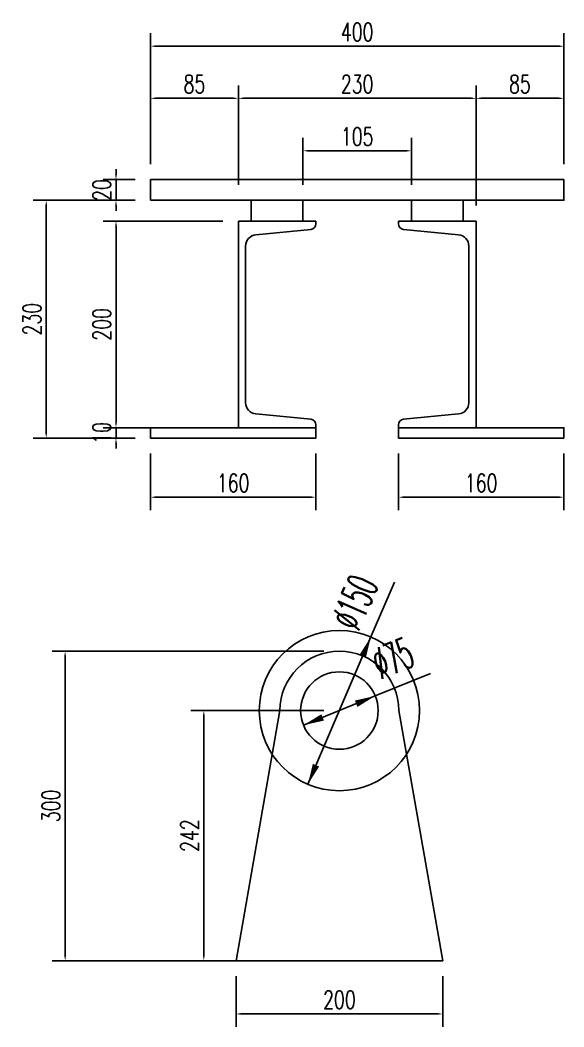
# Model space of a CAD drawing. Header units: millimetres. Extents: x -1443632 to -1307761, y 1430256 to 1527696.
# Drawn here: x -1431318 to -1430792, y 1501255 to 1502229 of the extents above; entities that cross this region are included whole.
import ezdxf

# ---------------------------------------------------------------- set-up
doc = ezdxf.new("R2010")
doc.units = ezdxf.units.MM
doc.header["$LTSCALE"] = 10
doc.layers.get('DEFPOINTS').update_dxf_attribs({"linetype": 'CONTINUOUS'})
for name, color, linetype in [('PUB_DIM', 3, 'CONTINUOUS'), ('W-STEEL_FRAME钢架', 3, 'CONTINUOUS'), ('钢', 172, 'CONTINUOUS')]:
    doc.layers.add(name, color=color, linetype=linetype)
doc.styles.add('_TCH_DIM', font='SIMPLEX.shx', dxfattribs={"width": 0.7, "bigfont": 'GBCBIG.shx'})
doc.styles.add('STANDARD_T3', font='simplex.shx', dxfattribs={"width": 0.7, "bigfont": 'gbcbig.shx'})
doc.dimstyles.new('W&&5', dxfattribs={"dimtxt": 17.5, "dimasz": 5, "dimexe": 12.5, "dimexo": 15, "dimgap": 5, "dimtad": 1, "dimdec": 0, "dimzin": 0, "dimdsep": 46, "dimtxsty": 'STANDARD_T3', "dimcen": 0.09, "dimclrd": 1, "dimclre": 1, "dimclrt": 7, "dimazin": 2, "dimtfac": 1, "dimtdec": 0, "dimtix": 1, "dimtmove": 2, "dimatfit": 3, "dimfxl": 0, "dimtolj": 1, "dimtzin": 0, "dimarcsym": 0})

# ---------------------------------------------------------------- blocks, each defined once
blk = doc.blocks.new('A$C142B241B')
at = {"layer": 'W-STEEL_FRAME钢架', "color": 4}
for p, q in [((0, 75), (0, 0)), ((0, 75), (2.72, 75)), ((13.31, 16.91), (8.2, 70.05)), ((186.69, 16.91), (191.8, 70.05)), ((200, 75), (197.28, 75)), ((200, 75), (200, 0)), ((0, 0), (200, 0)), ((24.25, 7), (175.75, 7))]:
    blk.add_line(p, q, dxfattribs=at)
for centre, radius, start, end in [((2.72, 69.5), 5.5, 5.71059, 90), ((197.28, 69.5), 5.5, 90, 174.28941), ((24.25, 18), 11, 185.71059, 270), ((175.75, 18), 11, 270, 354.28941)]:
    blk.add_arc(centre, radius, start, end, dxfattribs=at)
blk = doc.blocks.new('*D665')
at = {"layer": 'DEFPOINTS', "color": 0, "transparency": 16777216}
for p in [(-1430791.62, 1502203.27), (-1431191.62, 1502074.17), (-1430791.62, 1502074.17)]:
    blk.add_point(p, dxfattribs=at)
at = {"layer": 'PUB_DIM', "color": 1, "lineweight": -2, "transparency": 16777216}
for p, q in [((-1431191.62, 1502089.17), (-1431191.62, 1502215.77)), ((-1430791.62, 1502089.17), (-1430791.62, 1502215.77)), ((-1431186.62, 1502203.27), (-1430796.62, 1502203.27))]:
    blk.add_line(p, q, dxfattribs=at)
at = {"layer": 'PUB_DIM', "color": 1, "transparency": 16777216}
for points in [[(-1431186.62, 1502204.1), (-1431186.62, 1502202.43), (-1431191.62, 1502203.27)], [(-1430796.62, 1502204.1), (-1430796.62, 1502202.43), (-1430791.62, 1502203.27)]]:
    blk.add_solid(points, dxfattribs=at)
at = {"layer": 'PUB_DIM', "color": 7, "transparency": 16777216, "insert": (-1430991.62, 1502217.02), "char_height": 17.5, "attachment_point": 5, "style": 'STANDARD_T3'}
blk.add_mtext('\\A1;400', dxfattribs=at)
blk = doc.blocks.new('*D666')
at = {"layer": 'DEFPOINTS', "color": 0, "transparency": 16777216}
for p in [(-1431191.62, 1502054.17), (-1431292.55, 1501824.17), (-1431191.62, 1501824.17)]:
    blk.add_point(p, dxfattribs=at)
at = {"layer": 'PUB_DIM', "color": 1, "lineweight": -2, "transparency": 16777216}
for p, q in [((-1431206.62, 1502054.17), (-1431305.05, 1502054.17)), ((-1431292.55, 1502049.17), (-1431292.55, 1501829.17)), ((-1431206.62, 1501824.17), (-1431305.05, 1501824.17))]:
    blk.add_line(p, q, dxfattribs=at)
at = {"layer": 'PUB_DIM', "color": 1, "transparency": 16777216}
for points in [[(-1431293.39, 1502049.17), (-1431291.72, 1502049.17), (-1431292.55, 1502054.17)], [(-1431293.39, 1501829.17), (-1431291.72, 1501829.17), (-1431292.55, 1501824.17)]]:
    blk.add_solid(points, dxfattribs=at)
at = {"layer": 'PUB_DIM', "color": 7, "transparency": 16777216, "insert": (-1431306.3, 1501939.17), "char_height": 17.5, "attachment_point": 5, "rotation": 90, "style": 'STANDARD_T3'}
blk.add_mtext('\\A1;230', dxfattribs=at)
blk = doc.blocks.new('*D667')
at = {"layer": 'DEFPOINTS', "color": 0, "transparency": 16777216}
for p in [(-1431106.62, 1502034.17), (-1431225, 1501834.17), (-1431106.62, 1501834.17)]:
    blk.add_point(p, dxfattribs=at)
at = {"layer": 'PUB_DIM', "color": 1, "lineweight": -2, "transparency": 16777216}
for p, q in [((-1431121.62, 1502034.17), (-1431237.5, 1502034.17)), ((-1431225, 1502029.17), (-1431225, 1501839.17)), ((-1431121.62, 1501834.17), (-1431237.5, 1501834.17))]:
    blk.add_line(p, q, dxfattribs=at)
at = {"layer": 'PUB_DIM', "color": 1, "transparency": 16777216}
for points in [[(-1431225.84, 1502029.17), (-1431224.17, 1502029.17), (-1431225, 1502034.17)], [(-1431225.84, 1501839.17), (-1431224.17, 1501839.17), (-1431225, 1501834.17)]]:
    blk.add_solid(points, dxfattribs=at)
at = {"layer": 'PUB_DIM', "color": 7, "transparency": 16777216, "insert": (-1431238.75, 1501934.17), "char_height": 17.5, "attachment_point": 5, "rotation": 90, "style": 'STANDARD_T3'}
blk.add_mtext('\\A1;200', dxfattribs=at)
blk = doc.blocks.new('*D560')
at = {"layer": 'DEFPOINTS', "color": 0, "transparency": 16777216}
for p in [(-1431191.62, 1502074.17), (-1431225, 1502054.17), (-1431191.62, 1502054.17)]:
    blk.add_point(p, dxfattribs=at)
at = {"layer": 'PUB_DIM', "color": 1, "lineweight": -2, "transparency": 16777216}
for p, q in [((-1431225, 1502079.17), (-1431225, 1502084.17)), ((-1431206.62, 1502074.17), (-1431237.5, 1502074.17)), ((-1431225, 1502074.17), (-1431225, 1502054.17)), ((-1431206.62, 1502054.17), (-1431237.5, 1502054.17)), ((-1431225, 1502049.17), (-1431225, 1502044.17))]:
    blk.add_line(p, q, dxfattribs=at)
at = {"layer": 'PUB_DIM', "color": 1, "transparency": 16777216}
for points in [[(-1431225.84, 1502079.17), (-1431224.17, 1502079.17), (-1431225, 1502074.17)], [(-1431225.84, 1502049.17), (-1431224.17, 1502049.17), (-1431225, 1502054.17)]]:
    blk.add_solid(points, dxfattribs=at)
at = {"layer": 'PUB_DIM', "color": 7, "transparency": 16777216, "insert": (-1431238.75, 1502064.17), "char_height": 17.5, "attachment_point": 5, "rotation": 90, "style": 'STANDARD_T3'}
blk.add_mtext('\\A1;20', dxfattribs=at)
blk = doc.blocks.new('*D561')
at = {"layer": 'DEFPOINTS', "color": 0, "transparency": 16777216}
for p in [(-1431191.62, 1501834.17), (-1431225, 1501824.17), (-1431191.62, 1501824.17)]:
    blk.add_point(p, dxfattribs=at)
at = {"layer": 'PUB_DIM', "color": 1, "lineweight": -2, "transparency": 16777216}
for p, q in [((-1431225, 1501839.17), (-1431225, 1501844.17)), ((-1431206.62, 1501834.17), (-1431237.5, 1501834.17)), ((-1431225, 1501834.17), (-1431225, 1501824.17)), ((-1431206.62, 1501824.17), (-1431237.5, 1501824.17)), ((-1431225, 1501819.17), (-1431225, 1501814.17))]:
    blk.add_line(p, q, dxfattribs=at)
at = {"layer": 'PUB_DIM', "color": 1, "transparency": 16777216}
for points in [[(-1431225.84, 1501839.17), (-1431224.17, 1501839.17), (-1431225, 1501834.17)], [(-1431225.84, 1501819.17), (-1431224.17, 1501819.17), (-1431225, 1501824.17)]]:
    blk.add_solid(points, dxfattribs=at)
at = {"layer": 'PUB_DIM', "color": 7, "transparency": 16777216, "insert": (-1431238.75, 1501829.17), "char_height": 17.5, "attachment_point": 5, "rotation": 90, "style": 'STANDARD_T3'}
blk.add_mtext('\\A1;10', dxfattribs=at)
blk = doc.blocks.new('*D668')
at = {"layer": 'DEFPOINTS', "color": 0, "transparency": 16777216}
for p in [(-1430876.62, 1502152.87), (-1431106.62, 1502054.17), (-1430876.62, 1502034.17)]:
    blk.add_point(p, dxfattribs=at)
at = {"layer": 'PUB_DIM', "color": 1, "lineweight": -2, "transparency": 16777216}
for p, q in [((-1431106.62, 1502069.17), (-1431106.62, 1502165.37)), ((-1430876.62, 1502049.17), (-1430876.62, 1502165.37)), ((-1431101.62, 1502152.87), (-1430881.62, 1502152.87))]:
    blk.add_line(p, q, dxfattribs=at)
at = {"layer": 'PUB_DIM', "color": 1, "transparency": 16777216}
for points in [[(-1431101.62, 1502153.71), (-1431101.62, 1502152.04), (-1431106.62, 1502152.87)], [(-1430881.62, 1502153.71), (-1430881.62, 1502152.04), (-1430876.62, 1502152.87)]]:
    blk.add_solid(points, dxfattribs=at)
at = {"layer": 'PUB_DIM', "color": 7, "transparency": 16777216, "insert": (-1430991.62, 1502166.62), "char_height": 17.5, "attachment_point": 5, "style": 'STANDARD_T3'}
blk.add_mtext('\\A1;230', dxfattribs=at)
blk = doc.blocks.new('*D669')
at = {"layer": 'DEFPOINTS', "color": 0, "transparency": 16777216}
for p in [(-1431191.62, 1501824.17), (-1431031.62, 1501824.17), (-1431031.62, 1501766.98)]:
    blk.add_point(p, dxfattribs=at)
at = {"layer": 'PUB_DIM', "color": 1, "lineweight": -2, "transparency": 16777216}
for p, q in [((-1431191.62, 1501809.17), (-1431191.62, 1501754.48)), ((-1431031.62, 1501809.17), (-1431031.62, 1501754.48)), ((-1431186.62, 1501766.98), (-1431036.62, 1501766.98))]:
    blk.add_line(p, q, dxfattribs=at)
at = {"layer": 'PUB_DIM', "color": 1, "transparency": 16777216}
for points in [[(-1431186.62, 1501767.81), (-1431186.62, 1501766.14), (-1431191.62, 1501766.98)], [(-1431036.62, 1501767.81), (-1431036.62, 1501766.14), (-1431031.62, 1501766.98)]]:
    blk.add_solid(points, dxfattribs=at)
at = {"layer": 'PUB_DIM', "color": 7, "transparency": 16777216, "insert": (-1431111.62, 1501780.73), "char_height": 17.5, "attachment_point": 5, "style": 'STANDARD_T3'}
blk.add_mtext('\\A1;160', dxfattribs=at)
blk = doc.blocks.new('*D670')
at = {"layer": 'DEFPOINTS', "color": 0, "transparency": 16777216}
for p in [(-1430951.62, 1501824.17), (-1430791.62, 1501824.17), (-1430791.62, 1501766.98)]:
    blk.add_point(p, dxfattribs=at)
at = {"layer": 'PUB_DIM', "color": 1, "lineweight": -2, "transparency": 16777216}
for p, q in [((-1430951.62, 1501809.17), (-1430951.62, 1501754.48)), ((-1430791.62, 1501809.17), (-1430791.62, 1501754.48)), ((-1430946.62, 1501766.98), (-1430796.62, 1501766.98))]:
    blk.add_line(p, q, dxfattribs=at)
at = {"layer": 'PUB_DIM', "color": 1, "transparency": 16777216}
for points in [[(-1430946.62, 1501767.81), (-1430946.62, 1501766.14), (-1430951.62, 1501766.98)], [(-1430796.62, 1501767.81), (-1430796.62, 1501766.14), (-1430791.62, 1501766.98)]]:
    blk.add_solid(points, dxfattribs=at)
at = {"layer": 'PUB_DIM', "color": 7, "transparency": 16777216, "insert": (-1430871.62, 1501780.73), "char_height": 17.5, "attachment_point": 5, "style": 'STANDARD_T3'}
blk.add_mtext('\\A1;160', dxfattribs=at)
blk = doc.blocks.new('*D562')
at = {"layer": 'DEFPOINTS', "color": 0, "transparency": 16777216}
for p in [(-1431106.62, 1502152.87), (-1431191.62, 1502074.17), (-1431106.62, 1502054.17)]:
    blk.add_point(p, dxfattribs=at)
at = {"layer": 'PUB_DIM', "color": 1, "lineweight": -2, "transparency": 16777216}
for p, q in [((-1431191.62, 1502089.17), (-1431191.62, 1502165.37)), ((-1431106.62, 1502069.17), (-1431106.62, 1502165.37)), ((-1431186.62, 1502152.87), (-1431111.62, 1502152.87))]:
    blk.add_line(p, q, dxfattribs=at)
at = {"layer": 'PUB_DIM', "color": 1, "transparency": 16777216}
for points in [[(-1431186.62, 1502153.71), (-1431186.62, 1502152.04), (-1431191.62, 1502152.87)], [(-1431111.62, 1502153.71), (-1431111.62, 1502152.04), (-1431106.62, 1502152.87)]]:
    blk.add_solid(points, dxfattribs=at)
at = {"layer": 'PUB_DIM', "color": 7, "transparency": 16777216, "insert": (-1431149.12, 1502166.62), "char_height": 17.5, "attachment_point": 5, "style": 'STANDARD_T3'}
blk.add_mtext('\\A1;85', dxfattribs=at)
blk = doc.blocks.new('*D563')
at = {"layer": 'DEFPOINTS', "color": 0, "transparency": 16777216}
for p in [(-1430791.62, 1502152.87), (-1430791.62, 1502074.17), (-1430876.62, 1502054.17)]:
    blk.add_point(p, dxfattribs=at)
at = {"layer": 'PUB_DIM', "color": 1, "lineweight": -2, "transparency": 16777216}
for p, q in [((-1430876.62, 1502069.17), (-1430876.62, 1502165.37)), ((-1430791.62, 1502089.17), (-1430791.62, 1502165.37)), ((-1430871.62, 1502152.87), (-1430796.62, 1502152.87))]:
    blk.add_line(p, q, dxfattribs=at)
at = {"layer": 'PUB_DIM', "color": 1, "transparency": 16777216}
for points in [[(-1430871.62, 1502153.71), (-1430871.62, 1502152.04), (-1430876.62, 1502152.87)], [(-1430796.62, 1502153.71), (-1430796.62, 1502152.04), (-1430791.62, 1502152.87)]]:
    blk.add_solid(points, dxfattribs=at)
at = {"layer": 'PUB_DIM', "color": 7, "transparency": 16777216, "insert": (-1430834.12, 1502166.62), "char_height": 17.5, "attachment_point": 5, "style": 'STANDARD_T3'}
blk.add_mtext('\\A1;85', dxfattribs=at)
blk = doc.blocks.new('*D671')
at = {"layer": 'DEFPOINTS', "color": 0, "transparency": 16777216}
for p in [(-1431108.83, 1501318.55), (-1430908.83, 1501318.55), (-1430908.83, 1501267.05)]:
    blk.add_point(p, dxfattribs=at)
at = {"layer": 'PUB_DIM', "color": 1, "lineweight": -2, "transparency": 16777216}
for p, q in [((-1431108.83, 1501303.55), (-1431108.83, 1501254.55)), ((-1430908.83, 1501303.55), (-1430908.83, 1501254.55)), ((-1431103.83, 1501267.05), (-1430913.83, 1501267.05))]:
    blk.add_line(p, q, dxfattribs=at)
at = {"layer": 'PUB_DIM', "color": 1, "transparency": 16777216}
for points in [[(-1431103.83, 1501267.88), (-1431103.83, 1501266.21), (-1431108.83, 1501267.05)], [(-1430913.83, 1501267.88), (-1430913.83, 1501266.21), (-1430908.83, 1501267.05)]]:
    blk.add_solid(points, dxfattribs=at)
at = {"layer": 'PUB_DIM', "color": 7, "transparency": 16777216, "insert": (-1431008.83, 1501280.8), "char_height": 17.5, "attachment_point": 5, "style": 'STANDARD_T3'}
blk.add_mtext('\\A1;200', dxfattribs=at)
blk = doc.blocks.new('*D672')
at = {"layer": 'DEFPOINTS', "color": 0, "transparency": 16777216}
for p in [(-1431140.06, 1501560.55), (-1431008.83, 1501560.55), (-1431008.83, 1501318.55)]:
    blk.add_point(p, dxfattribs=at)
at = {"layer": 'PUB_DIM', "color": 1, "lineweight": -2, "transparency": 16777216}
for p, q in [((-1431023.83, 1501560.55), (-1431152.56, 1501560.55)), ((-1431140.06, 1501323.55), (-1431140.06, 1501555.55)), ((-1431023.83, 1501318.55), (-1431152.56, 1501318.55))]:
    blk.add_line(p, q, dxfattribs=at)
at = {"layer": 'PUB_DIM', "color": 1, "transparency": 16777216}
for points in [[(-1431140.89, 1501555.55), (-1431139.23, 1501555.55), (-1431140.06, 1501560.55)], [(-1431140.89, 1501323.55), (-1431139.23, 1501323.55), (-1431140.06, 1501318.55)]]:
    blk.add_solid(points, dxfattribs=at)
at = {"layer": 'PUB_DIM', "color": 7, "transparency": 16777216, "insert": (-1431153.81, 1501439.55), "char_height": 17.5, "attachment_point": 5, "rotation": 90, "style": 'STANDARD_T3'}
blk.add_mtext('\\A1;242', dxfattribs=at)
blk = doc.blocks.new('*D640')
at = {"layer": 'DEFPOINTS', "color": 0, "transparency": 16777216}
for p in [(-1430939.12, 1502102.1), (-1431044.12, 1502054.17), (-1430939.12, 1502054.17)]:
    blk.add_point(p, dxfattribs=at)
at = {"layer": 'PUB_DIM', "color": 1, "lineweight": -2, "transparency": 16777216}
for p, q in [((-1431044.12, 1502069.17), (-1431044.12, 1502114.6)), ((-1430939.12, 1502069.17), (-1430939.12, 1502114.6)), ((-1431039.12, 1502102.1), (-1430944.12, 1502102.1))]:
    blk.add_line(p, q, dxfattribs=at)
at = {"layer": 'PUB_DIM', "color": 1, "transparency": 16777216}
for points in [[(-1431039.12, 1502102.94), (-1431039.12, 1502101.27), (-1431044.12, 1502102.1)], [(-1430944.12, 1502102.94), (-1430944.12, 1502101.27), (-1430939.12, 1502102.1)]]:
    blk.add_solid(points, dxfattribs=at)
at = {"layer": 'PUB_DIM', "color": 7, "transparency": 16777216, "insert": (-1430991.62, 1502115.85), "char_height": 17.5, "attachment_point": 5, "style": 'STANDARD_T3'}
blk.add_mtext('\\A1;105', dxfattribs=at)
blk = doc.blocks.new('*D583')
at = {"layer": 'DEFPOINTS', "color": 0, "transparency": 16777216}
for p in [(-1431008.83, 1501618.05), (-1431274.23, 1501318.55), (-1431008.83, 1501318.55)]:
    blk.add_point(p, dxfattribs=at)
at = {"layer": 'PUB_DIM', "color": 1, "lineweight": -2, "transparency": 16777216}
for p, q in [((-1431023.83, 1501618.05), (-1431286.73, 1501618.05)), ((-1431274.23, 1501613.05), (-1431274.23, 1501323.55)), ((-1431023.83, 1501318.55), (-1431286.73, 1501318.55))]:
    blk.add_line(p, q, dxfattribs=at)
at = {"layer": 'PUB_DIM', "color": 1, "transparency": 16777216}
for points in [[(-1431275.07, 1501613.05), (-1431273.4, 1501613.05), (-1431274.23, 1501618.05)], [(-1431275.07, 1501323.55), (-1431273.4, 1501323.55), (-1431274.23, 1501318.55)]]:
    blk.add_solid(points, dxfattribs=at)
at = {"layer": 'PUB_DIM', "color": 7, "transparency": 16777216, "insert": (-1431287.98, 1501468.3), "char_height": 17.5, "attachment_point": 5, "rotation": 90, "style": 'STANDARD_T3'}
blk.add_mtext('\\A1;300', dxfattribs=at)

msp = doc.modelspace()

# ---------------------------------------------------------------- linework, layer by layer
at = {"layer": 'PUB_DIM', "color": 1}
for points in [[(-1431039.33, 1501489.3), (-1430978.34, 1501631.8), (-1430955.62, 1501684.89)], [(-1431043.56, 1501546.4), (-1430974.11, 1501574.7), (-1430920.62, 1501596.49)]]:
    msp.add_lwpolyline(points, dxfattribs=at)
for points in [[(-1430986.21, 1501613.41, 6.6, 0, 0), (-1430978.34, 1501631.8, 0, 0, 0)], [(-1430992.63, 1501567.15, 6.6, 0, 0), (-1430974.11, 1501574.7, 0, 0, 0)], [(-1431025.04, 1501553.95, 6.6, 0, 0), (-1431043.56, 1501546.4, 0, 0, 0)], [(-1431031.46, 1501507.69, 6.6, 0, 0), (-1431039.33, 1501489.3, 0, 0, 0)]]:
    msp.add_lwpolyline(points, format="xyseb", dxfattribs=at)
at = {"layer": '钢'}
for points in [[(-1431191.62, 1502054.17), (-1430791.62, 1502054.17), (-1430791.62, 1502074.17), (-1431191.62, 1502074.17)], [(-1431044.12, 1502034.17), (-1431094.12, 1502034.17), (-1431094.12, 1502054.17), (-1431044.12, 1502054.17)], [(-1430939.12, 1502034.17), (-1430889.12, 1502034.17), (-1430889.12, 1502054.17), (-1430939.12, 1502054.17)], [(-1431191.62, 1501824.17), (-1431031.62, 1501824.17), (-1431031.62, 1501834.17), (-1431191.62, 1501834.17)], [(-1430791.62, 1501824.17), (-1430951.62, 1501824.17), (-1430951.62, 1501834.17), (-1430791.62, 1501834.17)]]:
    msp.add_lwpolyline(points, close=True, dxfattribs=at)
msp.add_lwpolyline([(-1430908.83, 1501318.55), (-1431108.83, 1501318.55), (-1431066.33, 1501560.55, -1), (-1430951.33, 1501560.55)], format="xyb", close=True, dxfattribs=at)
at = {"layer": '钢', "color": 140}
for radius in [77.5, 37.5]:
    msp.add_circle((-1431008.83, 1501560.55), radius, dxfattribs=at)

# ---------------------------------------------------------------- block references
at = {"layer": '钢', "rotation": 270}
msp.add_blockref('A$C142B241B', (-1431106.62, 1502034.17), dxfattribs=at)
at = {"layer": '钢', "xscale": -1, "rotation": 90}
msp.add_blockref('A$C142B241B', (-1430876.62, 1502034.17), dxfattribs=at)

# ---------------------------------------------------------------- texts
at = {"layer": 'PUB_DIM', "color": 7, "style": '_TCH_DIM', "width": 0.494118}
for s, rotation, p in [('%%c150', 66.82983, (-1430990.16, 1501636.26)), ('%%c75', 22.16739, (-1430969.01, 1501590.41))]:
    msp.add_text(s, height=29.75, rotation=rotation, dxfattribs=at).set_placement(p)

# ---------------------------------------------------------------- dimensions: what is measured, and where the dimension line sits
at = {"layer": 'PUB_DIM', "color": 0}
for base, p1, p2, picture, middle in [((-1430791.62, 1502203.27), (-1431191.62, 1502074.17), (-1430791.62, 1502074.17), '*D665', (-1430991.62, 1502217.02)), ((-1431106.62, 1502152.87), (-1431191.62, 1502074.17), (-1431106.62, 1502054.17), '*D562', (-1431149.12, 1502166.62)), ((-1430876.62, 1502152.87), (-1431106.62, 1502054.17), (-1430876.62, 1502034.17), '*D668', (-1430991.62, 1502166.62)), ((-1430791.62, 1502152.87), (-1430876.62, 1502054.17), (-1430791.62, 1502074.17), '*D563', (-1430834.12, 1502166.62)), ((-1430939.12, 1502102.1), (-1431044.12, 1502054.17), (-1430939.12, 1502054.17), '*D640', (-1430991.62, 1502115.85)), ((-1431031.62, 1501766.98), (-1431191.62, 1501824.17), (-1431031.62, 1501824.17), '*D669', (-1431111.62, 1501780.73)), ((-1430791.62, 1501766.98), (-1430951.62, 1501824.17), (-1430791.62, 1501824.17), '*D670', (-1430871.62, 1501780.73)), ((-1430908.83, 1501267.05), (-1431108.83, 1501318.55), (-1430908.83, 1501318.55), '*D671', (-1431008.83, 1501280.8))]:
    dim = msp.add_linear_dim(base=base, p1=p1, p2=p2, dimstyle='W&&5', dxfattribs=at)
    dim.commit()
    dim.dimension.update_dxf_attribs({"geometry": picture, "text_midpoint": middle})
for base, p1, p2, picture, middle in [((-1431225, 1502054.17), (-1431191.62, 1502074.17), (-1431191.62, 1502054.17), '*D560', (-1431238.75, 1502064.17)), ((-1431292.55, 1501824.17), (-1431191.62, 1502054.17), (-1431191.62, 1501824.17), '*D666', (-1431306.3, 1501939.17)), ((-1431225, 1501834.17), (-1431106.62, 1502034.17), (-1431106.62, 1501834.17), '*D667', (-1431238.75, 1501934.17)), ((-1431225, 1501824.17), (-1431191.62, 1501834.17), (-1431191.62, 1501824.17), '*D561', (-1431238.75, 1501829.17)), ((-1431274.23348876, 1501318.54944665), (-1431008.83345675, 1501618.04944665), (-1431008.83345675, 1501318.54944665), '*D583', (-1431287.98348876, 1501468.29944665)), ((-1431140.06, 1501560.55), (-1431008.83, 1501318.55), (-1431008.83, 1501560.55), '*D672', (-1431153.81, 1501439.55))]:
    dim = msp.add_linear_dim(base=base, p1=p1, p2=p2, angle=90, dimstyle='W&&5', dxfattribs=at)
    dim.commit()
    dim.dimension.update_dxf_attribs({"geometry": picture, "text_midpoint": middle})

doc.saveas('drawing.dxf')
